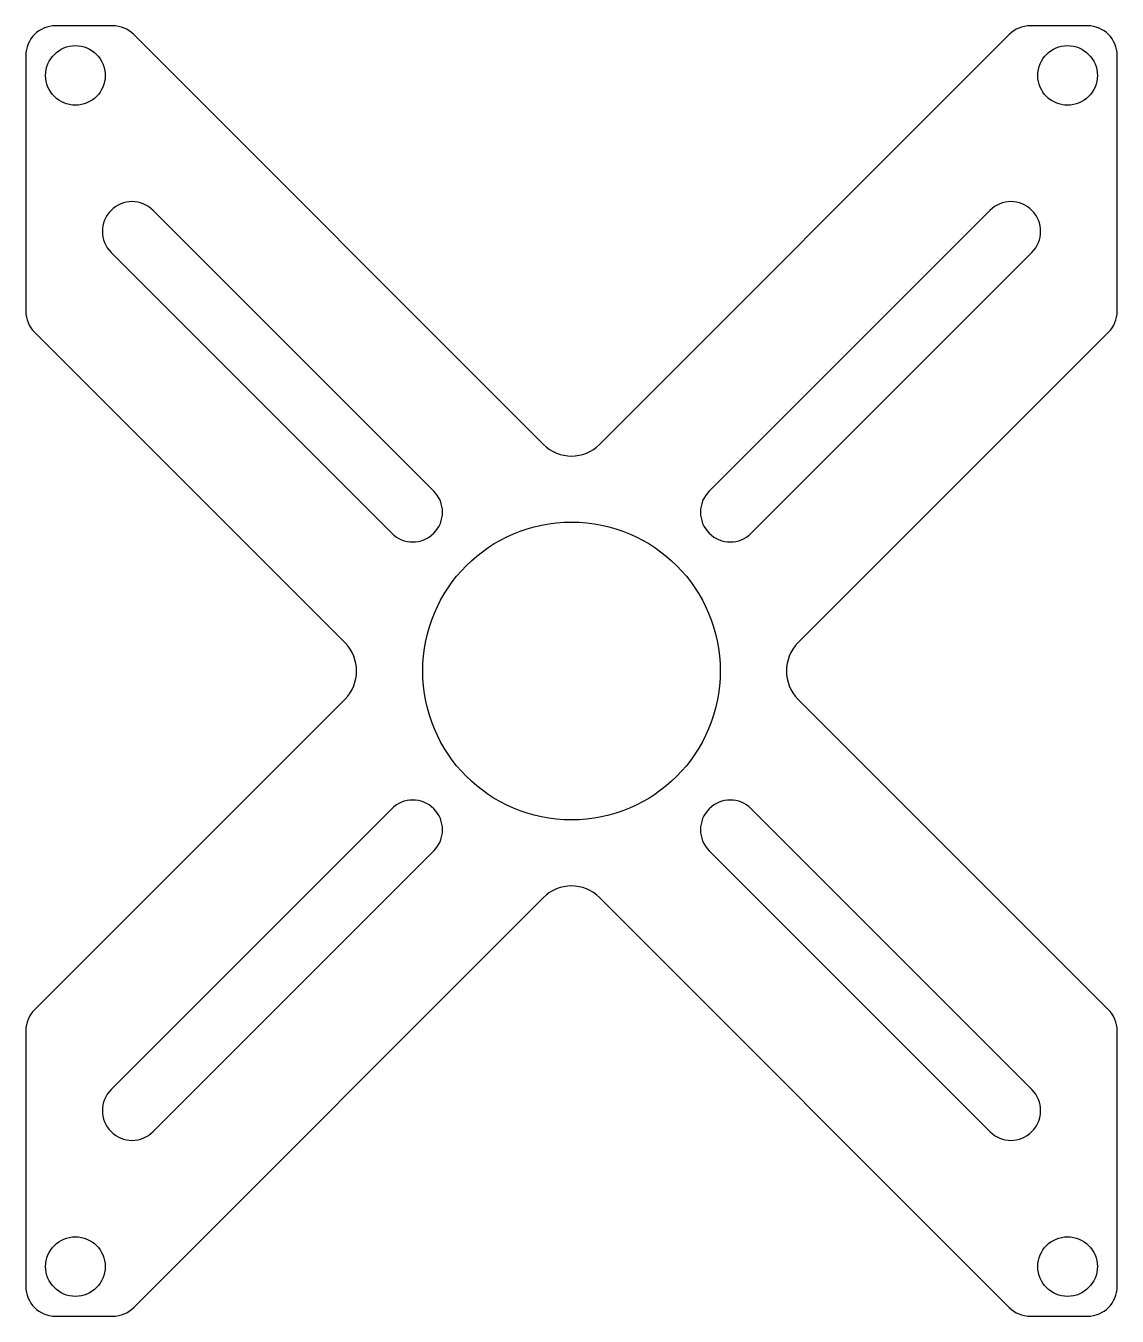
# Model space of a CAD drawing. Header units: millimetres. Extents: x -27.5 to 27.5, y -32.5 to 32.5.
import ezdxf

# ---------------------------------------------------------------- set-up
doc = ezdxf.new("R2010")
doc.units = ezdxf.units.MM

msp = doc.modelspace()

# ---------------------------------------------------------------- linework, layer by layer
at = {"color": 7, "linetype": 'Continuous', "lineweight": 25}
for p, q in [((-23.121, 32.5), (-26, 32.5)), ((-22.061, 32.061), (-1.414, 11.414)), ((1.414, 11.414), (22.061, 32.061)), ((26, 32.5), (23.121, 32.5)), ((-27.5, 31), (-27.5, 18.121)), ((27.5, 18.121), (27.5, 31)), ((-6.939, 9.061), (-21.081, 23.203)), ((21.081, 23.203), (6.939, 9.061)), ((-23.203, 21.081), (-9.061, 6.939)), ((9.061, 6.939), (23.203, 21.081)), ((-11.414, 1.414), (-27.061, 17.061)), ((27.061, 17.061), (11.414, 1.414)), ((-27.061, -17.061), (-11.414, -1.414)), ((11.414, -1.414), (27.061, -17.061)), ((-9.061, -6.939), (-23.203, -21.081)), ((23.203, -21.081), (9.061, -6.939)), ((-21.081, -23.203), (-6.939, -9.061)), ((6.939, -9.061), (21.081, -23.203)), ((-1.414, -11.414), (-22.061, -32.061)), ((22.061, -32.061), (1.414, -11.414)), ((-27.5, -18.121), (-27.5, -31)), ((27.5, -31), (27.5, -18.121)), ((-26, -32.5), (-23.121, -32.5)), ((23.121, -32.5), (26, -32.5))]:
    msp.add_line(p, q, dxfattribs=at)
for centre, radius in [((-25, 30), 1.5), ((25, 30), 1.5), ((0, 0), 7.5), ((-25, -30), 1.5), ((25, -30), 1.5)]:
    msp.add_circle(centre, radius, dxfattribs=at)
for centre, radius, start, end in [((-26, 31), 1.5, 90, 180), ((-23.121, 31), 1.5, 45, 90), ((23.121, 31), 1.5, 90, 135), ((26, 31), 1.5, 0, 90), ((-22.142, 22.142), 1.5, 45, 225), ((22.142, 22.142), 1.5, 315, 135), ((-26, 18.121), 1.5, 180, 225), ((26, 18.121), 1.5, 315, 0), ((0, 12.828), 2, 225, 315), ((-8, 8), 1.5, 225, 45), ((8, 8), 1.5, 135, 315), ((-12.828, 0), 2, 315, 45), ((12.828, 0), 2, 135, 225), ((-8, -8), 1.5, 315, 135), ((8, -8), 1.5, 45, 225), ((0, -12.828), 2, 45, 135), ((-26, -18.121), 1.5, 135, 180), ((26, -18.121), 1.5, 0, 45), ((-22.142, -22.142), 1.5, 135, 315), ((22.142, -22.142), 1.5, 225, 45), ((-26, -31), 1.5, 180, 270), ((26, -31), 1.5, 270, 0), ((-23.121, -31), 1.5, 270, 315), ((23.121, -31), 1.5, 225, 270)]:
    msp.add_arc(centre, radius, start, end, dxfattribs=at)

doc.saveas('drawing.dxf')
